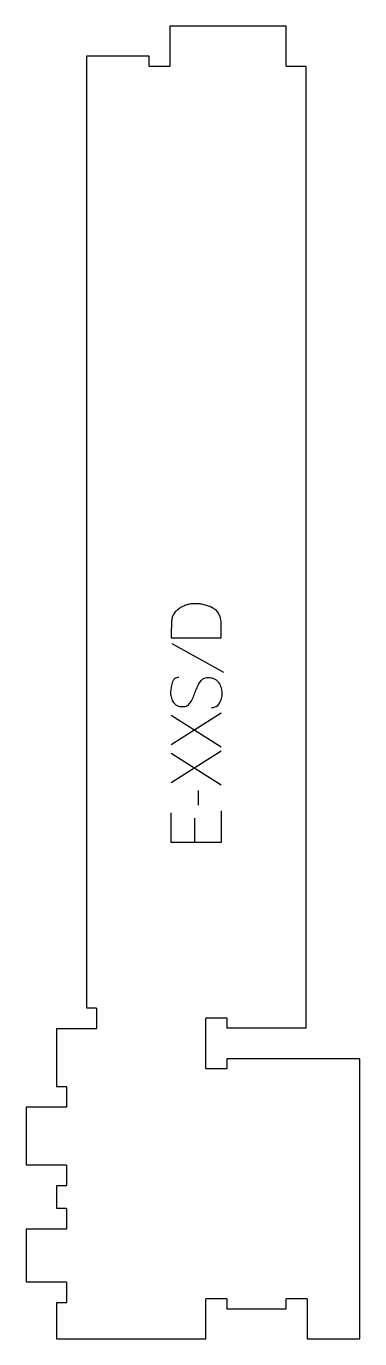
# Model space of a CAD drawing. Extents: x 0 to 200, y 0 to 786.
import ezdxf

# ---------------------------------------------------------------- set-up
doc = ezdxf.new("R2010")
doc.units = 0
doc.layers.add('1_ANYTOOL_1MMDEEP_LABELS_S', color=2, linetype='CONTINUOUS')
doc.layers.add('4_ANYTOOL_CUTTHROUGH_OUTSI', color=5, linetype='CONTINUOUS')

msp = doc.modelspace()

# ---------------------------------------------------------------- linework, layer by layer
at = {"layer": '1_ANYTOOL_1MMDEEP_LABELS_S'}
for p, q in [((87.154908, 416.097599), (117.926337, 398.911885)), ((116.68348, 374.397599), (86.68348, 355.454742)), ((86.68348, 373.154742), (116.68348, 354.254742)), ((116.68348, 351.683313), (86.68348, 332.740456)), ((86.68348, 350.440456), (116.68348, 331.540456)), ((102.797766, 328.111885), (102.88348, 319.326171)), ((100.612051, 311.611885), (100.612051, 296.954742))]:
    msp.add_line(p, q, dxfattribs=at)
msp.add_lwpolyline([(86.68348, 419.526171), (116.68348, 419.526171), (116.597766, 428.054742, 0.046402), (116.28959, 430.961116, 0.07465), (115.301337, 433.690456, 0.077785), (113.712314, 435.773442, 0.06915), (111.58348, 437.311885, 0.029998), (109.088164, 438.449411, 0.031416), (106.472766, 439.272599, 0.031395), (103.755443, 439.765243, 0.029153), (100.997766, 439.926171, 0.03275), (98.672343, 439.77369, 0.035889), (96.390623, 439.304742, 0.03592), (94.215255, 438.519883, 0.033706), (92.169194, 437.440456, 0.042675), (90.079442, 435.881973, 0.065683), (88.381694, 433.920813, 0.068103), (87.377786, 431.823087, 0.065471), (86.962051, 429.533313, 0.005437), (86.771996, 424.531192, 0.00471)], format="xyb", close=True, dxfattribs=at)
msp.add_lwpolyline([(91.269194, 395.783313, 0.071867), (89.932587, 395.5902, 0.100684), (88.751337, 394.963671, 0.047558), (88.274887, 394.489117, 0.038563), (87.886158, 393.939117, 0.037928), (87.53869, 393.241929, 0.026634), (87.28348, 392.504742, 0.028461), (86.597497, 389.481409, 0.041577), (86.340623, 386.397599, 0.036938), (86.451762, 384.895239, 0.041531), (86.79598, 383.429742, 0.041583), (87.373188, 382.052365, 0.038125), (88.162051, 380.783313, 0.057611), (89.153955, 379.713161, 0.065808), (90.374551, 378.919028, 0.06469), (91.834106, 378.441532, 0.046778), (93.369194, 378.297599, 0.052235), (94.919036, 378.459955, 0.075448), (96.369194, 379.004742, 0.076671), (97.542247, 379.920834, 0.061023), (98.426337, 381.126171, 0.021951), (99.953683, 384.155025, 0.018213), (101.23348, 387.297599, -0.02405), (102.538942, 390.399084, -0.02981), (104.169194, 393.340456, -0.068439), (105.135125, 394.481758, -0.079282), (106.387051, 395.290456, -0.076308), (107.965733, 395.715456, -0.047772), (109.612051, 395.740456, -0.046243), (111.293011, 395.447222, -0.06359), (112.863837, 394.797599, -0.064671), (114.148026, 393.824775, -0.057073), (115.162051, 392.569028, -0.067522), (116.524962, 389.600719, -0.070793), (117.026337, 386.376171, -0.064027), (116.663822, 383.237155, -0.070447), (115.48348, 380.311885, -0.054374), (114.633847, 379.153468, -0.074742), (113.522766, 378.254742, -0.075199), (112.216387, 377.731735, -0.057737), (110.812051, 377.569028)], format="xyb", dxfattribs=at)
msp.add_lwpolyline([(116.68348, 315.897599), (116.68348, 296.954742), (86.68348, 296.954742), (86.68348, 314.783313)], dxfattribs=at)
at = {"layer": '4_ANYTOOL_CUTTHROUGH_OUTSI'}
msp.add_lwpolyline([(18, 21.5), (18, 0), (107.5, 0), (107.5, 23.75, -0.414214), (107.75, 24), (119.75, 24, -0.414214), (120, 23.75), (120, 18), (155.5, 18), (155.5, 23.75, -0.414214), (155.75, 24), (167.75, 24, -0.414214), (168, 23.75), (168, 0), (199.5, 0), (199.5, 167.5), (120, 167.5), (120, 161.75, -0.414214), (119.75, 161.5), (107.75, 161.5, -0.414214), (107.5, 161.75), (107.5, 191.75, -0.414214), (107.75, 192), (119.75, 192, -0.414214), (120, 191.75), (120, 186), (167.5, 186), (167.5, 761.5), (155.740249, 761.5, -0.414214), (155.490249, 761.75), (155.490249, 785.5), (85.990249, 785.5), (85.990249, 761.75, -0.414214), (85.740249, 761.5), (73.740249, 761.5, -0.414193), (73.490249, 761.749983), (73.489855, 767.502586), (35.990249, 767.500017), (35.990249, 198.000656), (41.740249, 198.000656, -0.414214), (41.990249, 197.750656), (41.990249, 185.750656, -0.414214), (41.740249, 185.500656), (18, 185.500656), (18, 151), (23.75, 151, -0.414214), (24, 150.75), (24, 138.75, -0.414214), (23.75, 138.5), (0, 138.5), (0, 104), (23.75, 104, -0.414214), (24, 103.75), (24, 91.75, -0.414214), (23.75, 91.5), (18, 91.5), (18, 78.089), (23.75, 78.089, -0.414214), (24, 77.839), (24, 65.839, -0.414214), (23.75, 65.589), (0, 65.589), (0, 34), (23.75, 34, -0.414214), (24, 33.75), (24, 21.75, -0.414214), (23.75, 21.5)], format="xyb", close=True, dxfattribs=at)

doc.saveas('drawing.dxf')
